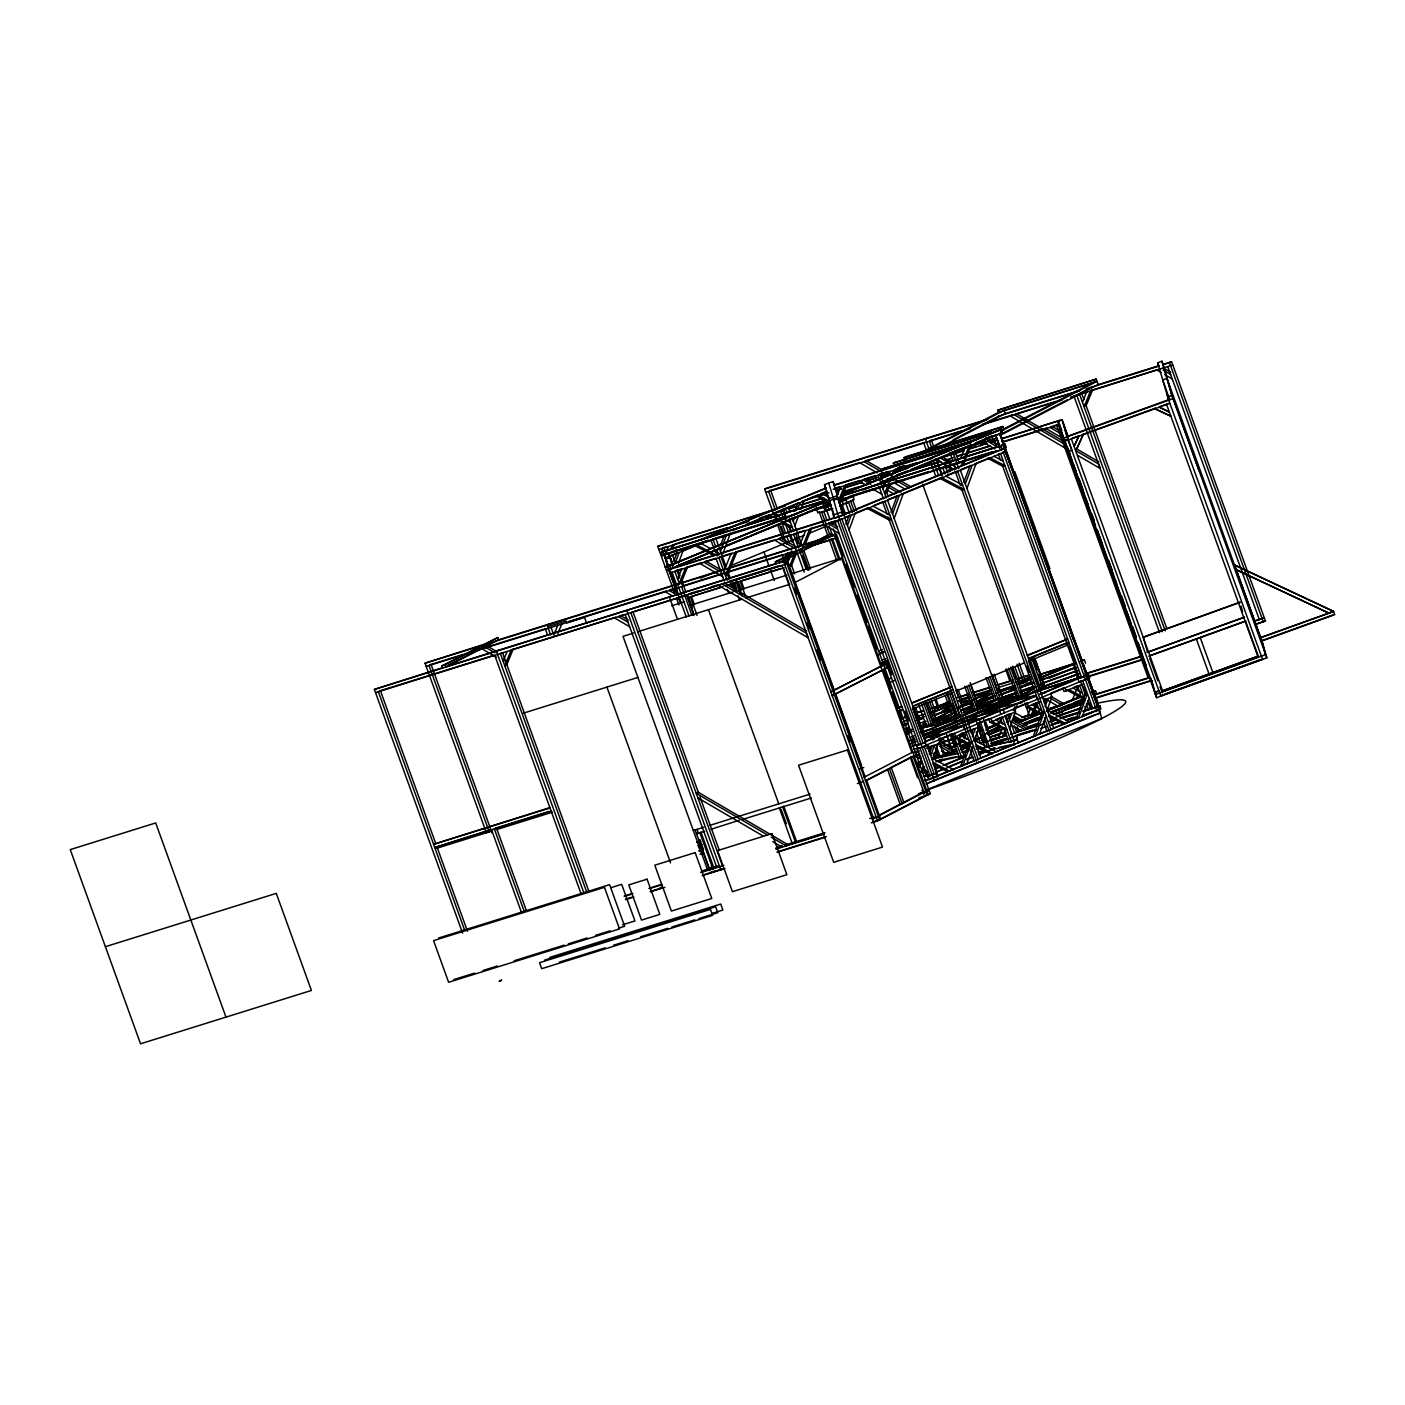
<?xml version="1.0" encoding="UTF-8"?>
<svg xmlns="http://www.w3.org/2000/svg" width="1405" height="1405" viewBox="0 0 1405 1405"><rect width="100%" height="100%" fill="white"/><g stroke="black" fill="none" stroke-linecap="round" stroke-linejoin="round"><path stroke-width="1.5" d="M673.856 561.262L676.841 553.096M675.331 562.825L679.072 552.604M678.475 563.265L682.953 551.006M720.502 545.562L724.26 535.287M720.466 551.252L726.49 534.796M722.855 553.711L730.372 533.198M794.773 511.455L797.777 503.236L800.007 502.744L797.759 508.909M793.245 521.237L794.738 517.128M794.879 525.769L798.637 515.512M800.885 509.348L803.888 501.146M845.951 523.924L848.936 515.758L851.149 515.284L847.426 525.488M849.059 530.019L855.03 513.668M891.086 512.333L897.093 495.895L899.323 495.421L892.561 513.914M894.195 518.445L903.204 493.822L900.974 494.297M963.848 482.337L969.872 465.898L972.102 465.424L965.323 483.917M966.956 488.431L975.983 463.808M929.249 753.993L932.253 745.827L934.466 745.352L930.725 755.556M932.376 760.087L938.347 743.754M971.558 733.094L973.05 729.002L975.281 728.528L972.295 736.694M973.928 741.225L979.162 726.929L978.003 723.716M966.605 764.408L973.384 745.915M1000.799 718.78L996.303 731.022L1000.764 730.056M998.534 730.547L1000.026 726.455M1006.454 722.17L1009.44 714.003L1011.67 713.529L1007.929 723.733M1009.563 728.264L1015.552 711.931L1014.392 708.717M1044.319 703.097L1045.829 699.005L1048.042 698.531L1045.057 706.697M1046.69 711.211L1051.924 696.915L1050.764 693.719M1039.384 734.411L1046.145 715.918M1082.307 716.708L1089.068 698.215M507.047 651.586L503.148 661.211L505.203 660.139M553.798 634.972L557.715 625.365M557.785 633.725L561.684 624.119M664.442 556.187L668.341 546.563M670.765 549.162L672.328 545.316L674.382 544.262L672.819 548.108M681.513 569.359L677.596 578.965L679.651 577.912M679.247 583.497L685.5 568.112L687.554 567.04L681.302 582.443L677.596 584.375L689.17 616.356M723.874 571.343L730.951 553.921M787.871 561.912L791.77 552.306M795.757 551.059L789.505 566.443L791.559 565.39L797.039 551.919M798.549 548.038L805.645 530.616M802.554 546.773L809.614 529.369L811.669 528.315L805.399 543.77M840.664 486.938L836.765 496.545L837.854 499.565M839.171 499.144L844.651 485.691L846.706 484.62L841.244 498.09M883.025 488.922L886.959 479.245M888.54 475.364L890.103 471.5M889.857 484.655L886.731 492.382L884.658 493.454L894.089 470.254L896.144 469.2L894.581 473.064M948.445 462.491L950.026 458.645M948.533 470.868L950.096 467.022M949.798 471.729L951.361 467.883M960.862 457.872L964.796 448.195M960.932 466.267L962.495 462.403M964.058 458.539L968.783 446.948L970.837 445.877L962.987 465.213M919.379 767.306L921.733 761.51M921.013 771.837L923.366 766.041M922.277 772.715L924.631 766.902M937.627 737.52L939.19 733.673M1082.605 401.9L1086.504 392.276M998.34 738.117L1002.257 728.51M1005.453 729.177L1002.327 736.87L1006.437 734.745M1013.321 710.544L1014.884 706.697M1004.382 735.816L1005.945 731.97M1014.603 711.404L1016.957 705.626M1030.55 708.296L1027.406 716.023L1029.461 714.952M1036.117 703.167L1031.393 714.776L1033.448 713.705L1037.382 704.028M1072.243 700.34L1077.74 686.817M1076.23 699.093L1077.811 695.229M1078.039 437.552L1074.105 446.456L1078.935 436.182M933.289 755.627L933.886 754.942M462.614 933.166L374.38 689.434L442.645 667.709M486.464 832.919L425.03 663.195L487.078 643.42M774.015 514.985L764.671 489.168L766.726 488.097L987.978 419.041M674.523 592.682L657.733 546.317L776.93 508.68M442.505 668.165L441.697 665.935L497.792 637.571L498.599 639.819L445.894 667.112L445.069 664.881L497.792 637.571M798.251 513.194L662.299 555.625L661.14 552.428L824.226 500.689L825.385 503.886M448.16 665.25L491.451 642.823M662.299 555.625L666.427 553.5M498.494 650.269L496.439 651.34L583.918 893.018M549.144 624.048L547.089 625.102L550.655 634.955M927.476 437.939L925.403 438.992L929.548 450.425M905.242 460.91L904.082 457.714L906.137 456.643L1002.836 426.453L1003.995 429.667L1001.941 430.72L1000.782 427.524L1002.836 426.453M702.149 562.492L700.094 563.563L722.697 576.752M1000.448 431.458L1097.006 381.335L998.463 412.473L997.655 410.242L1096.199 379.104L1098.166 384.549L999.675 435.655M824.226 500.689L661.14 552.428M998.463 412.473L1000.325 411.524M919.204 453.604L1000.325 411.507M921.03 453.429L1004.083 410.33L1005.242 413.527L939.576 447.615M829.811 502.498L825.648 504.641L830.144 503.675M842.069 495.947L1005.155 444.208L1006.314 447.422L1002.187 449.547L843.228 499.161L842.069 495.947L1005.155 444.208M827.492 505.22L830.267 503.78M893.317 470.833L901.044 466.811M953.205 439.765L999.552 415.704M895.143 470.657L904.802 465.652M838.785 500.549L842.947 498.389L838.451 499.372L838.908 500.654M629.001 609.542L626.946 610.613L720.8 869.871L722.855 868.817L704.221 874.63M843.228 499.161L845.301 498.09M838.557 501.445L851.834 495.473M838.75 502.814L854.17 495.789M1012.425 414.984L1010.371 416.038L1066.588 448.88M683.638 585.639L681.583 586.693L691.998 615.478M839.821 505.677L854.135 499.6L852.87 496.07M997.655 410.242L1096.199 379.104M1002.485 429.614L1093.266 382.511M980.462 444.841L984.325 442.838M1003.644 432.81L1067.379 399.74M1071.242 397.738L1092.493 386.709M980.356 445.684L986.152 442.663M990.016 440.661L993.879 438.659M844.686 517.936L925.79 741.998L923.05 743.14L841.946 519.077L839.716 519.551L837.661 520.623L918.765 744.685L915.955 745.563L834.851 521.501M946.109 468.269L948.164 467.198M776.104 564.055L775.297 561.807L831.391 533.461L832.199 535.709L779.494 563.001L778.686 560.753L831.391 533.461M738.363 581.775L726.227 585.78M781.76 561.139L794.931 554.308M804.345 549.425L826.93 537.729M800.2 552.569L802.255 551.498M374.38 689.434L785.799 560.613L879.653 819.87M821.855 539.362L836.449 534.374L930.303 793.649L877.598 820.942L871.328 822.891M1163.27 364.756L1171.594 361.735L1265.448 621.01L1255.034 624.681M1001.906 438.887L1060.441 420.2L1001.87 438.483M786.958 563.809L375.539 692.63M837.608 537.571L806.294 547.774M1172.736 364.949L1070.54 397.264M885.554 663.933L830.864 691.84L885.554 663.933L886.941 667.761L832.252 695.686L886.941 667.761M915.129 713.055L917.202 712.001L915.709 707.892M935.502 708.243L934.43 708.805L948.094 704.537M938.171 706.856L947.567 701.991M937.802 707.751L949.077 701.903M956.612 698.004L966.816 694.439M697.582 833.253L696.494 833.815L704.748 831.233M916.271 720.185L923.788 716.304M931.304 712.405L935.063 710.456M924.262 716.726L918.677 719.623L923.05 718.131M931.708 712.879L937.293 709.982M933.605 712.669L941.051 708.805M942.175 711.246L949.622 707.4M924.876 721.239L922.822 722.31L923.981 725.507M934.764 715.865L949.64 708.155M908.438 731.32L910.493 730.249L906.348 731.548M926.457 723.276L920.732 726.227L924.49 725.068M934.097 719.325L951.273 710.421M960.809 705.486L970.346 700.533M981.796 694.614L991.333 689.679M906.682 734.288L912.407 731.32M935.941 719.132L951.203 711.229M956.928 708.26L979.829 696.406M985.555 693.438L991.28 690.47M926.756 725.173L922.646 727.298L933.025 724.067M997.445 689.398L999.306 688.45L994.108 674.101M936.749 721.345L955.119 712.528L955.927 714.759L946.549 719.606M698.267 845.424L699.813 844.633M938.241 721.257L955.558 712.001M979.144 699.795L988.681 694.843M976.616 701.868L992.439 693.684M939.436 722.609L935.677 724.559L948.252 720.625M942.562 722.012L955.646 715.233M1004.522 690.522L1013.83 685.71M1017.554 683.778L1030.585 677.034L1023.946 679.107M780.442 807.401L779.354 807.945L792.034 842.947L793.105 842.385M908.894 740.821L914.479 737.941M976.37 705.89L978.214 704.924L970.17 682.69M1008.281 689.346L1013.866 686.465M1019.45 683.568L1030.62 677.79M702.553 849.077L698.794 851.009L702.553 849.832L709.507 869.045L705.749 870.222L711.369 867.307M1038.769 674.857L1073.596 663.617M982.639 707.4L999.517 698.671L1000.325 700.902L987.206 707.698M915.955 745.563L918.009 744.492M918.765 744.685L923.05 743.14M1021.33 694.931L1034.449 688.151M919.924 747.881L926.949 745.194L936.995 772.943L934.255 774.067L927.159 776.508L917.114 748.76L919.924 747.881L929.97 775.63M1037.733 686.729L1039.595 685.781M1034.08 689.03L1019.134 696.775L966.201 713.283M864.216 777.193L912.811 752.026M1020.276 698.144L1025.896 695.229M976.493 712.581L1019.96 699.005L1044.231 686.448L1033.781 657.61M923.875 738.644L1023.964 697.372L1044.547 686.729L1041.79 677.157M865.568 780.653L886.959 769.571M890.84 767.552L912.231 756.487M865.603 781.04L914.198 755.872M659.964 888.065L662.018 887.012M709.507 869.045L713.248 867.113M713.635 867.201L712.546 867.763L717.797 865.902M1079.391 681.952L1089.736 677.877L1088.576 674.681L1024.298 695.58M933.833 756.189L937.697 754.204M949.236 748.215L960.792 742.226M987.75 728.264L1001.221 721.292M987.557 728.457L989.612 727.386M710.561 872.646L711.633 872.084M917.851 765.233L921.715 763.249M952.994 747.039L964.55 741.067M985.73 730.091L1001.133 722.117M713.933 871.592L715.022 871.03M937.96 756.118L933.851 758.243L956.665 751.131M942.527 755.117L944.582 754.046L943.177 750.182M986.977 732.479L996.602 727.491M981.111 736.29L998.446 727.316M924.086 767.938L927.037 776.122L929.091 775.051M927.159 776.508L929.214 775.437M879.302 815.093L923.946 791.77M879.354 815.48L925.79 791.419L923.805 792.034M878.494 816.674L872.259 819.045M927.089 791.507L929.144 790.435M1264.289 617.814L1253.875 621.484M876.281 820.924L877.352 820.38M878.775 819.923L925.21 795.88M1082.307 715.479L1100.94 708.823L1099.781 705.609L1083.22 711.633M1236.242 569.868L1328.919 613.142L1333.363 611.157L1334.75 614.652L1261.971 640.961L1166.94 378.419L1162.655 379.965L1169.821 399.81M668.394 552.885L664.372 554.553L667.638 565.969M698.689 540.398L825.912 487.957M670.712 552.376L676.771 549.882M700.972 539.906L826.017 488.343M677.631 552.762L665.513 557.75L669.886 572.977L839.839 519.938L1005.4 451.672L1004.312 447.879L1010.739 465.477M681.671 551.094L695.809 545.263M701.868 542.769L707.927 540.275M746.283 524.451L768.5 515.301M772.539 513.633L798.795 502.814M804.854 500.321L816.972 495.315M821.012 493.647L827.053 491.153M708.173 540.609L669.851 556.398L672.521 565.671M732.391 530.633L827.176 491.539M842.789 497.581L841.63 494.384L1000.957 429.561L1002.116 432.775L863.32 489.994M843.843 493.91L998.727 430.053M824.665 502.252L665.338 567.058L824.665 502.252L825.824 505.449L666.497 570.272M1000.957 429.561L841.63 494.384M678.58 565.284L722.82 547.054M726.842 545.386L746.951 537.096M750.99 535.446L817.359 508.066M887.029 479.351L907.156 471.044M911.178 469.393L971.505 444.507M975.544 442.856L991.631 436.217M676.771 566.461L819.589 507.591M881.216 482.178L1002.116 432.775M832.691 508.628L829.073 509.945L827.808 506.397L824.155 507.908L825.315 511.104L832.585 508.294M826.526 510.314L823.787 511.438L826.772 519.692M842.526 514.722L995.917 451.479M845.775 517.058L849.797 515.407M855.856 512.913L867.956 507.908M873.998 505.414L882.077 502.094M888.118 499.6L898.216 495.438M902.238 493.787L940.56 477.981M946.619 475.487L956.7 471.325M960.739 469.656L970.82 465.512M974.859 463.843L988.98 458.03M700.498 578.105L714.372 572.379M732.198 565.038L803.976 535.446M807.98 533.795L826 526.366M832.006 523.889L836.01 522.239M878.336 651.2L882.375 649.549M879.653 653.185L883.499 651.604M878.072 654.783L883.815 652.412M881.883 660.227L885.923 658.559M881.286 663.002L885.132 661.421M881.62 663.792L887.363 661.421M883.341 663.915L887.38 662.247M887.521 679.669L891.543 678.018M888.68 682.883L894.704 680.389M911.564 702.939L951.958 686.729L911.775 703.29M1027.248 655.257L1067.642 639.029L1027.476 655.591M914.743 705.31L953.117 689.925L912.934 706.487M1028.407 658.453L1068.801 642.226L1028.636 658.787M912.811 708.91L952.467 692.56M956.419 690.926L1024.14 663.002M1028.144 661.351L1068.204 644.842M902.063 718.166L906.313 716.41M902.186 718.552L906.207 716.901M903.345 721.749L907.525 720.027M904.047 725.208L908.087 723.54M904.17 725.595L908.21 723.926M905.329 728.791L909.369 727.14M1014.586 685.412L996.321 692.928L998.34 692.489L991.754 674.33M1018.607 683.743L1030.708 678.756M1014.673 685.763L996.408 693.28L998.446 692.841L991.93 674.628M1018.59 684.147L1030.813 679.107M996.514 693.631L1014.656 686.149M1018.695 684.498L1030.796 679.511M1038.962 676.139L1040.877 675.348M908.21 730.951L911.863 729.441L907.63 730.354M923.436 729.195L922.277 725.999L926.317 724.33M934.395 720.993L952.59 713.494M962.688 709.332L972.804 705.169M976.844 703.501L995.039 696.002M1011.354 689.311L1015.394 687.642M1075.879 662.668L1039.507 677.667L1041.579 677.245L1034.853 658.646M934.606 721.345L952.801 713.845M972.998 705.521L960.88 710.509L972.436 706.733M977.055 703.852L993.212 697.179M1011.337 689.715L1015.516 687.993M1076.09 663.019L1039.7 678.018L1041.685 677.579L1034.958 658.98M906.84 733.234L910.879 731.566L906.436 732.532M934.799 721.696L950.974 715.022M963.11 710.034L973.208 705.854M977.248 704.204L993.423 697.53M999.341 695.036L1015.657 688.362M1019.503 686.729L1031.832 681.688M1039.911 678.369L1076.283 663.371M1080.34 661.702L1084.379 660.034L1085.538 663.23M933.025 729.019L922.435 731.32L921.276 728.124L956.717 719.711M1049.149 678.229L1075.422 667.393M959.633 716.743L921.785 732.743L977.511 709.753L978.319 712.001M963.619 715.092L973.612 710.983L964.673 686.29M910.229 737.502L914.181 735.869M933.008 730.301L937.03 728.633M922.611 734.973L962.407 718.57M965.095 717.498L985.309 709.156M960.95 720.168L922.857 736.466L912.495 707.839M964.972 718.517L1013.286 698.601M911.371 740.997L915.199 739.434M922.804 736.29L1017.185 697.372M984.185 712.879L994.266 708.717M911.863 742.982L915.919 741.313L911.88 742.736M923.524 738.187L939.629 731.548M943.651 729.88L963.777 721.59M967.799 719.922L977.862 715.777M981.884 714.109L1014.094 700.832M910.264 744.035L916.025 741.664M923.629 738.538L1017.993 699.62L1006.876 668.956M924.947 741.489L964.936 724.927M966.658 724.295L997.445 711.597M1001.115 710.087L1033.834 696.581M1039.507 694.246L1073.613 680.196M964.445 729.318L963.286 726.104L925.052 741.875L926.387 745.651L917.816 748.76L916.376 744.58L912.267 745.862M966.956 724.594L1036.065 696.107L1037.224 699.304M1039.718 694.597L1077.951 678.826L1079.11 682.04M1002.046 464.44L1079.444 678.229L1084.397 676.613M940.156 738.89L952.186 733.937M977.441 723.522L988.98 718.763M1013.813 708.524L1027.301 702.974M1050.694 693.315L1064.744 687.519M925.649 745.3L1081.516 681.056M1085.608 695.299L1080.603 681.425L1085.556 679.809M914.602 752.237L918.624 750.569M927.072 747.969L933.148 745.458M959.352 734.657L963.25 733.041M995.741 719.659L1001.589 717.235M1005.506 715.619L1009.405 714.021M1032.113 704.66L1036.029 703.044M1074.087 687.344L1078.144 685.675M926.808 748.514L941.438 742.472L940.279 739.276M979.162 726.929L955.716 736.589L953.486 737.081L952.327 733.867L954.557 733.392L955.716 736.589L970.433 744.387L968.203 744.878L953.486 737.081M1015.552 711.931L992.106 721.59L989.875 722.065L988.716 718.868M1040.209 701.762L1026.265 707.066L1040.982 714.882M1044.108 700.147L1051.924 696.915M1066.202 691.032L1065.043 687.835L1062.812 688.327L1063.971 691.523L1082.675 684.253M915.761 755.433L919.783 753.783M937.521 755.275L933.464 756.944L937.925 755.978M959.756 746.108L967.834 742.771M973.893 740.277L984.009 736.097M988.049 734.429L998.147 730.266M1018.362 721.942L1038.576 713.6M1046.655 710.263L1079.005 696.933M959.949 746.459L968.045 743.122M974.104 740.628L984.202 736.448M988.242 734.78L1000.378 729.792M1018.572 722.293L1038.787 713.951M1046.866 710.614L1079.198 697.284M960.159 746.81L968.238 743.473M980.374 738.468L984.413 736.8M988.453 735.131L1002.608 729.3M1018.766 722.644L1041 713.477M1047.059 710.965L1081.428 696.81M1091.527 692.63L1095.584 690.979L1096.743 694.175L1094.513 694.65L1100.027 713.09L926.158 783.937M932.428 759.49L936.116 757.558M1023.56 723.47L1037.715 717.639M1053.891 710.965L1070.048 704.309M1074.105 702.64L1082.184 699.304M1023.771 723.821L1039.946 717.147M1052.064 712.159L1084.414 698.829M993.651 736.677L1001.73 733.34M1023.964 724.172L1042.159 716.673M1050.255 713.336L1084.607 699.181M938.575 760.649L942.263 759.139M939.032 761.932L944.564 759.648M935.098 768.676L939.12 767.007M943.159 765.356L961.301 757.875M991.544 745.405L1007.684 738.749L991.017 743.965M935.221 769.062L941.28 766.568M945.319 764.9L965.534 756.557M936.257 771.872L942.298 769.378M948.34 766.884L962.46 761.071M966.5 759.403L972.541 756.909M978.6 754.415L986.661 751.095M990.683 749.427L994.722 747.776M936.362 772.258L962.636 761.422M966.693 759.754L972.752 757.26M978.811 754.766L994.986 748.092L990.683 749.164M1013.163 740.593L1017.202 738.925L1016.096 735.026M1003.925 728.036L1009.106 742.349L1014.076 740.734L1005.19 716.199M1084.818 706.434L1086.293 710.526L1091.264 708.91L1089.051 702.763M977.318 749.322L1017.29 739.943L1018.449 743.14M1087.769 701.236L1090.631 709.174L1095.601 707.558M937.223 776.087L975.544 760.298M979.584 758.63L991.684 753.642M995.706 751.974L1013.866 744.492M1017.905 742.841L1034.027 736.185M1038.067 734.516L1078.408 717.885M1082.43 716.216L1092.528 712.072M1098.868 709.876L924.999 780.741M928.143 782.901L1095.707 714.443M1168.679 400.126L1157.72 362.753L1162.005 361.208L1172.964 398.581L1062.724 438.43L1063.884 441.627L1169.838 403.323M833.06 481.546L842.947 515.196L834.394 518.287L824.507 484.637L833.06 481.546L834.219 484.743M665.917 559.155L670.203 557.609L672.942 565.021M824.226 503.71L830.039 501.603M835.852 499.495L843.615 496.685M1062.724 438.43L1057.86 421.482L1062.145 419.937L1067.835 435.708M814.9 508.54L830.794 504.237M815.357 509.822L831.532 505.431M839.909 506.011L843.439 504.377M1002.503 452.515L1005.348 451.479L1002.52 452.586M1162.005 361.208L1171.805 395.367L1167.52 396.913L1262.533 659.384L1160.758 695.809M1066.904 436.551L1168.574 399.775M1065.025 440.151L1067.888 439.115L1071.98 450.232L1067.695 451.778L1063.497 440.309M1072.138 438.272L1078.232 436.059M1082.307 434.602L1155.507 408.135M1159.564 406.66L1167.713 403.727M1143.038 637.238L1240.035 602.165M1143.09 637.413L1240.088 602.341M1015.833 689.012L1001.572 694.175L1002.52 697.512L1016.781 692.366M1019.907 687.537L1034.185 682.373M1040.297 680.16L1074.966 667.638L1073.806 664.389L1074.772 667.709M1015.938 689.346L1001.66 694.509L1002.819 697.705M1020.012 687.87L1034.291 682.707M1040.402 680.494L1077.108 667.235M937.258 721.116L945.407 718.166M978.038 706.364L994.354 700.463M1020.873 690.891L1033.097 686.465M1041.263 683.515L1075.931 670.975M965.902 711.123L972.014 708.91M1002.608 697.864L1017.097 692.542M1020.961 691.225L1033.413 686.659M1041.351 683.849L1078.057 670.571M1017.747 695.703L1003.574 701.2L1017.852 696.037M1042.229 686.852L1078.917 673.592M1001.73 701.798L1013.971 697.372M1044.547 686.307L1077.178 674.523M1021.927 694.562L1028.039 692.349M1079.022 673.926L1038.242 688.661L1044.547 686.729M920.047 732.602L925.877 730.495M1147.323 652.219L1244.338 617.129M1147.376 652.394L1244.391 617.322M1053.68 686.711L1078.144 677.86M1083.606 676.578L1086.381 675.296M1150.783 655.31L1243.653 621.73M1148.763 656.223L1245.778 621.151M1084.765 679.774L1087.54 678.492M916.657 745.546L925.228 742.455M1333.363 611.157L1234.503 565.003L1333.468 611.509L1260.724 637.431L1265.659 654.642L1155.419 694.492L1156.578 697.688L1266.818 657.839L1261.883 640.627L1332.625 615.056M1260.812 637.765L1333.591 611.456M944.353 753.537L948.48 752.044M960.809 747.583L966.974 745.352M981.375 740.154L985.485 738.661M989.594 737.186L1001.941 732.725M1024.561 724.541L1041 718.605M1053.346 714.144L1082.131 703.729M944.459 753.87L948.568 752.395M956.787 749.409L952.45 750.99L946.707 735.131M960.915 747.934L967.079 745.704M981.463 740.488L985.59 739.012M989.7 737.52L1002.028 733.059M1022.594 725.63L1041.105 718.939M1053.434 714.478L1082.219 704.063M1027.775 727L1038.049 723.276M1058.615 715.848L1081.235 707.681M992.914 739.978L999.078 737.748M1017.589 731.057L1021.698 729.564M1027.863 727.333L1038.155 723.628M1050.483 719.167L1081.323 708.015M1094.811 707.523L1097.586 706.241M1154.787 692.331L1159.072 690.786L1154.875 692.577L1063.251 439.466M1258.265 656.223L1161.619 691.155L1258.213 656.047L1245.585 621.221M1161.636 691.875L1257.212 657.329M927.862 776.491L936.415 773.4L937.574 776.596L929.021 779.687L926.071 770.274M1165.008 694.07L1259.6 659.876M1004.434 410.242L1094.952 381.984M1004.663 413.843L1077.688 391.047M1098.552 384.531L1159.072 365.651M1163.235 364.352L1171.594 361.735M764.671 489.168L985.924 420.113M998.446 416.214L1079.813 390.801M1086.065 388.851L1159.09 366.073M769.975 490.644L859.737 462.631M866.007 460.682L924.455 442.435M930.707 440.485L962.004 430.72M982.868 424.205L1012.092 415.09M1016.254 413.79L1055.91 401.409M1080.937 393.593L1087.207 391.644M1091.369 390.344L1156.052 370.147M765.83 492.365L970.381 428.525M982.903 424.609L1062.198 399.863M904.082 457.714L1000.782 427.524M980.813 437.816L882.059 469.077L976.703 439.537M834.078 485.006L970.873 442.312M834.201 485.392L970.82 442.751M985.309 438.22L995.653 434.988L999.868 446.667L997.058 439.045M897.619 467.777L903.784 465.845M835.237 488.202L839.382 486.903M845.599 484.971L860.123 480.44M864.268 479.14L874.63 475.909M878.775 474.609L889.137 471.377M895.354 469.446L916.078 462.965M955.453 450.689L963.742 448.09M969.959 446.158L984.466 441.627M988.611 440.327L992.755 439.045M833.288 489.239L932.639 458.223M951.273 452.41L996.812 438.202L999.482 447.475M779.037 508.03L785.272 506.081M810.264 498.283L816.516 496.334M820.678 495.034L826.93 493.085M837.345 489.836L841.507 488.536M845.669 487.236L862.319 482.038M866.499 480.738L876.896 477.489M881.076 476.19L889.4 473.59M893.562 472.291L908.139 467.742M945.389 456.116L964.216 450.232M970.486 448.283L976.774 446.316M980.953 445.016L985.133 443.699M991.421 441.75L995.601 440.432M657.733 546.317L774.875 509.752M801.956 501.304L829.038 492.856M837.362 490.257L841.525 488.94M845.687 487.64L862.354 482.442M866.516 481.142L876.931 477.893M881.093 476.594L889.418 473.994M893.58 472.695L908.174 468.146M941.245 457.837L964.251 450.654M968.431 449.337L987.258 443.471M991.456 442.154L995.636 440.854M663.037 547.792L667.217 546.492M675.594 543.875L727.895 527.56M788.521 508.628L794.756 506.678M801.008 504.729L821.837 498.231M842.666 491.732L857.243 487.184M896.812 474.837L938.452 461.841M957.016 456.045L961.196 454.746M967.465 452.779L988.382 446.246M1003.03 441.679L1046.971 427.963M1053.241 426.014L1057.421 424.714M658.892 549.513L748.847 521.431M759.297 518.182L769.764 514.915M773.944 513.598L784.376 510.349M788.539 509.049L796.881 506.45M801.043 505.15L823.945 498.002M842.684 492.154L865.585 485.006M896.829 475.259L940.56 461.595M944.494 460.383L953.995 457.415M957.051 456.467L990.507 446.017M1003.065 442.101L1059.546 424.468M663.213 551.357L822.171 501.743M844.142 494.894L1003.1 445.28L1100.027 713.09L1097.147 713.986M674.786 550.883L708.243 540.433M716.62 537.834L785.641 516.285M851.535 495.719L928.916 471.571M937.293 468.954L991.667 451.989M785.676 516.689L664.372 554.553L667.884 564.951M851.571 496.123L995.882 451.093M677.087 566.742L834.412 517.655M668.727 569.78L838.68 516.741L1004.259 448.476L999.886 433.249L1082.201 660.701M676.174 570.588L682.391 568.656M686.536 567.374L701.025 562.843M705.169 561.543L715.514 558.329M719.659 557.03L732.075 553.149M736.22 551.866L773.47 540.24M779.687 538.291L792.104 534.409M798.321 532.477L804.521 530.546M810.738 528.596L823.154 524.732M829.372 522.783L835.571 520.851M497.423 640.188L819.73 539.59M830.179 536.324L836.449 534.374M425.03 663.195L817.675 540.662M547.669 626.7L565.987 620.992L566.707 623.03L584.55 617.462L586.728 623.451M430.316 664.688L463.422 654.361M475.838 650.48L482.038 648.548M488.238 646.616L546.176 628.527M568.955 621.432L666.321 591.031M670.466 589.749L676.666 587.799M682.9 585.867L783.252 554.536M787.432 553.236L791.612 551.937M808.349 546.703L833.428 538.888M426.189 666.409L802.115 549.074M441.697 665.935L445.069 664.881M775.297 561.807L778.686 560.753M446.772 666.409L775.349 563.862M781.619 561.912L785.799 560.613M688.45 593.999L698.619 590.82M710.825 587.009L716.936 585.112M729.142 581.301L735.236 579.404L740.576 594.157M778.897 565.776L736.185 579.106L742.262 595.913M379.666 690.926L493.454 655.415M512.087 649.602L615.671 617.269M619.798 615.97L623.943 614.688M632.25 612.088L717.973 585.341M724.242 583.391L780.688 565.758M692.683 596.036L723.189 586.517M727.263 585.235L733.357 583.338M740.4 581.143L781.092 568.445M687.572 597.827L722.152 587.044M737.344 582.302L784.131 567.708M671.66 605.818L683.972 601.972M690.277 605.309L733.006 591.979M740.049 589.766L786.835 575.172M791.314 573.82L842.508 557.838M633.497 633.075L623.03 636.342L707.453 869.555M637.624 631.793L741.822 599.268M745.985 597.968L789.751 584.322M523.556 713.108L637.905 677.421M549.987 807.576L433.583 844.335L550.005 807.998M105.393 946.707L276.276 893.369L311.418 990.455L140.535 1043.792L70.25 849.604L155.692 822.944L225.977 1017.132M490.854 829.6L434.742 847.531L551.164 811.194M495.017 828.3L549.074 811.423M436.639 848.304L492.488 830.864M496.632 829.582L552.481 812.143M897.813 707.716L901.94 706.434M897.813 708.138L901.94 706.856M898.972 710.912L903.099 709.63M898.972 711.334L903.099 710.052M973.068 692.489L989.752 687.273M996.022 685.324L1012.706 680.125M1016.869 678.808L1029.391 674.909M958.702 697.354L969.134 694.088M973.314 692.788L989.998 687.589M996.25 685.64L1012.935 680.424M1017.115 679.124L1029.619 675.225M916.657 712.581L922.857 710.649M931.111 708.067L945.583 703.554M922.945 711.053L916.763 712.967L917.922 716.181M931.181 708.471L945.6 703.975M959.51 699.585L969.942 696.336M973.402 695.299L991.192 689.75M998.902 687.344L1012.724 683.023M1015.833 682.022L1030.427 677.456M1038.471 674.997L1069.363 665.355M939.646 706.785L949.956 703.571M958.21 701.007L970.574 697.143M974.701 695.844L991.192 690.698M997.322 689.065L999.306 688.45M958.368 701.323L970.715 697.477M974.842 696.195L991.298 691.049M941.332 708.506L949.71 705.89M960.177 702.623L966.447 700.673M979.004 696.74L989.471 693.473M997.849 690.874L1014.586 685.64M1020.873 683.691L1027.143 681.724M917.746 716.234L924.104 714.249M942.527 708.383L950.764 705.819M960.739 702.816L968.906 700.27M977.564 697.442L989.928 693.596M1000.061 690.54L1013.883 686.22M1039.595 678.211L1043.739 676.911M950.957 706.135L935.238 711.035L931.445 700.568M961.248 702.922L969.468 700.357M973.595 699.075L992.106 693.297M933.201 715.092L950.026 709.718M961.845 706.153L972.225 702.904M976.37 701.604L995.039 695.791M922.857 718.517L918.782 720.01L919.941 723.206M933.201 715.303L951.888 709.683M957.718 707.857L972.471 703.044M976.334 702.043L993.142 696.581M1016.517 692.595L994.178 700.322L985.994 677.684M1020.645 691.313L1035.134 686.782M1041.439 684.815L1043.406 684.2L1020.855 691.998M919.221 723.435L926.158 721.274M934.43 718.693L944.775 715.461M976.247 705.538L993.388 700.199M996.04 699.374L1016.728 692.911M1020.61 691.699L1039.489 685.798M962.214 710.298L972.682 707.031M976.879 705.731L1016.676 693.315M1000.764 700.006L1013.181 696.125M1084.836 673.82L1141.176 656.223M1253.857 621.063L1260.109 619.113M965.621 711.352L973.928 708.752M978.091 707.453L982.253 706.171M998.393 701.13L1013.409 696.441M1086.961 673.575L1141.211 656.644M963.022 712.546L973.489 709.279M977.687 707.962L990.244 704.046M998.621 701.429L1017.483 695.545M1021.663 694.246L1030.041 691.629M936.959 721.661L955.822 715.777M964.199 713.16L1018.66 696.16M930.549 723.997L960.247 714.776M964.445 713.459L1018.924 696.459M1032.57 692.156L1080.269 677.263M1084.432 675.963L1088.576 674.681M924.701 726.245L933.008 723.645M949.604 718.464L955.822 716.532M1032.587 692.577L1080.287 677.684M945.46 720.185L951.694 718.236M968.291 713.055L974.508 711.123M991.105 705.942L1005.629 701.411M1009.774 700.111L1016.008 698.162M1088.085 676.367L1142.335 659.437M1254.999 624.259L1265.448 621.01M1019.468 698.408L1023.648 697.091L1012.478 666.216M1088.12 676.771L1142.37 659.841M959.597 717.463L933.833 725.507L925.702 703.044M982.007 710.473L986.626 709.033M1019.819 698.671L1023.964 697.372M1029.602 697.495L1035.836 695.545M1042.053 693.596L1046.198 692.314M911.511 742.911L915.691 741.594M912.354 746.266L916.499 744.966M913.513 749.462L917.816 748.127M944.617 741.348L952.941 738.749M961.266 736.15L965.428 734.85M977.933 730.951L982.095 729.652M988.347 727.702L994.582 725.753M1021.663 717.305L1029.988 714.706M1046.672 709.49L1057.122 706.241M1094.688 694.509L1148.974 677.579M945.302 741.225L953.591 738.644M959.808 736.694L963.953 735.412M988.821 727.649L995.039 725.7M1021.979 717.288L1028.197 715.356M1032.341 714.056L1038.558 712.124M1046.848 709.525L1057.21 706.294M941.245 742.911L953.661 739.03M959.878 737.098L965.463 735.272M977.95 731.373L982.639 729.985M986.784 728.703L995.056 726.122M1021.979 717.709L1038.541 712.546M1046.707 709.911L1061.302 705.451M1094.723 694.931L1148.991 677.983M859.579 768.869L863.759 767.552M914.725 752.219L918.888 750.92M914.796 752.623L918.975 751.324M989.506 730.899L997.831 728.299M1052.011 711.387L1083.325 701.622M1095.847 697.705L1150.133 680.775M958.28 741.067L962.46 739.768M987.434 731.97L997.849 728.721M1052.046 711.808L1083.36 702.026M1095.882 698.127L1152.241 680.529M944.476 745.475L954.82 742.244M987.943 731.9L998.288 728.668M1052.117 711.878L1083.167 702.184M910.212 757.33L913.11 756.434L927.177 795.265M949.517 747.987L955.734 746.055M933.008 753.572L937.153 752.272M1058.018 715.567L1081.042 708.383M889.347 768.342L891.314 767.727L903.977 802.712M693.332 830.531L703.747 827.282M709.63 825.438L810.035 794.106M917.553 762.494L921.698 761.194M944.178 754.169L948.34 752.887M960.774 748.988L967.009 747.056M981.533 742.525L985.678 741.225M989.823 739.926L1000.202 736.694M1027.16 728.282L1039.612 724.383M1049.992 721.151L1056.209 719.22M1060.353 717.92L1079.022 712.089M1083.185 710.79L1087.33 709.507M1095.619 706.908L1099.781 705.609M942.123 755.24L948.357 753.291M952.502 752.009L956.647 750.709M960.792 749.409L967.026 747.478M989.84 740.347L1000.22 737.116M1016.816 731.935L1020.961 730.635M1039.63 724.804L1027.178 728.686L1012.285 719.904L1014.34 718.851L1029.338 727.597L1025.228 729.722L1010.23 720.976M1050.009 721.573L1056.226 719.623M1060.371 718.341L1079.04 712.511M1083.202 711.211L1087.347 709.911M960.809 749.831L967.044 747.881M983.641 742.701L1006.454 735.588M1010.599 734.288L1043.792 723.926M1050.027 721.994L1056.244 720.045M1060.389 718.745L1079.058 712.932M711.018 829.284L739.276 820.239M742.367 819.501L811.37 797.97M857.349 783.604L862.617 781.742M990.982 743.14L1005.506 738.591M1017.958 734.71L1032.482 730.178M1053.223 723.716L1059.44 721.766M1067.747 719.167L1073.964 717.235M976.475 748.075L980.637 746.793M990.999 743.544L1007.596 738.363M1017.975 735.131L1034.572 729.95M1051.168 724.769L1061.53 721.538M1067.765 719.588L1076.054 717.007M964.058 752.378L968.203 751.095M976.493 748.496L980.655 747.197M1011.758 737.485L1036.662 729.722M1040.806 728.422L1047.024 726.49M1051.186 725.191L1061.548 721.959M1065.71 720.66L1078.144 716.778M700.673 841.226L696.599 842.491L698.654 841.437L701.991 850.64M922.786 772.926L926.914 771.626M922.874 773.312L927.019 772.012M697.758 845.687L701.833 844.423M923.946 776.122L928.073 774.822M924.033 776.508L928.178 775.226M927.037 776.122L929.864 775.226M924.912 780.337L929.039 779.055M699.953 854.205L703.712 853.046M438.711 937.996L609.594 884.658L624.645 926.264L618.393 928.213M611.263 887.591L621.677 884.342L634.937 920.942L622.433 924.841M927.511 789.47L1101.66 718.57L1097.797 703.167A205.903 15.789 -19.9 0 1 1099.676 719.588A205.903 15.789 -19.9 0 1 927.827 789.751M918.694 793.632L922.874 792.332M926.123 794.949L930.303 793.649M918.923 797.847L928.248 794.703L883.183 670.22M701.692 871.065L707.804 869.151M710.245 868.255L712.212 867.64M776.069 847.707L782.304 845.757M785.395 845.02L824.946 832.673M869.73 818.483L874.894 817.095M624.329 896.004L632.619 893.404M649.198 888.241L661.632 884.36M700.99 872.084L717.551 866.903M776.052 848.655L780.232 847.338M786.519 845.389L824.138 833.639M624.347 896.425L632.636 893.826M649.215 888.663L661.632 884.781M701.007 872.487L723.821 865.375M776.087 849.059L824.173 834.061M625.488 899.2L631.706 897.268M650.357 891.437L662.791 887.556M777.211 851.852L826.333 836.519M872.487 821.89L880.742 819.308L866.674 780.477M625.506 899.622L633.796 897.04M650.375 891.859L664.864 887.328M702.166 875.701L724.98 868.571M777.246 852.255L825.332 837.257M453.762 979.601L474.609 973.103M482.934 970.504L497.528 965.938M514.195 960.739L564.213 945.126M568.375 943.826L587.132 937.978M595.474 935.379L610.069 930.83M549.847 957.367L720.73 904.047L722.89 910.036L712.476 913.285M544.701 960.037L715.584 906.699L717.762 912.706L699.005 918.554M559.383 962.126L605.221 947.831M613.564 945.214L628.14 940.665M640.645 936.766L667.744 928.319M671.906 927.001L694.825 919.854M825.824 505.449L823.611 505.923L822.452 502.727L667.568 566.584L677.491 593.367M825.209 510.419L829.073 509.945M825.315 511.104L817.798 512.737L816.551 509.207M960.353 485.533L962.583 485.041L945.916 476.207M715.496 552.85L717.727 552.376L714.021 550.409M1082.149 660.508L1084.379 660.034M903.749 724.102L907.999 723.171M1018.537 699.198L1035.485 695.51M1008.509 702.078L1036.065 696.107M1004.856 705.609L1009.106 704.695M1022.383 702.518L996.97 708.032L998.13 711.246L1000.342 710.754L999.183 707.558M922.277 725.999L926.72 725.033M1025.106 703.87L1027.318 703.396L1028.478 706.592L1043.195 714.39M965.2 717.867L975.79 715.567M982.148 714.197L1003.328 709.595L1004.487 712.809M1038.839 702.324L1036.609 702.799L1039.595 711.053M921.276 728.124L948.814 722.135M974.245 716.62L999.675 711.106L1000.834 714.302M1093.353 691.453L1095.584 690.979M966.359 721.081L976.949 718.78M966.939 721.661L983.886 717.99M926.703 733.34L937.293 731.039M943.651 729.652L964.831 725.068M923.032 734.85L963.286 726.104M1039.349 710.35L1041.562 709.859L1032.359 704.994M929.97 736.08L938.452 734.235M926.317 737.59L945.389 733.445M1024.719 719.746L1026.95 719.272L1015.903 713.406M939.225 742.964L941.438 742.472M1067.22 722.504L1069.451 722.012L1047.252 710.263M1048.868 730.056L1051.098 729.581L957.63 471.377L955.4 471.852L959.861 484.163M942.404 756.189L957.472 752.922M961.74 751.991L968.15 750.604M976.703 748.742L980.971 747.829M991.227 745.598L1008.755 741.787M1011.846 741.208L1017.29 739.943M932.446 759.069L958.087 753.502M962.355 752.571L966.64 751.64M917.623 763.477L919.854 762.985M939.401 760.298L956.489 756.575M977.862 751.956L982.13 751.025M999.218 747.32L1014.182 744.07M935.748 761.809L965.657 755.31M978.477 752.536L984.887 751.148M991.298 749.743L1014.796 744.65L1013.637 741.454M976.106 760.07L978.337 759.578L884.869 501.374L882.639 501.866L887.082 514.16M977.792 762.616L980.005 762.125M931.919 774.173L934.132 773.681M951.536 770.203L953.749 769.712L931.568 757.945M1160.67 407.678L1169.346 412.034L1159.055 407.222M1236.137 569.534L1328.919 613.142M994.09 456.344L1003.275 461.226M873.137 506.204L889.804 515.038M821.995 493.682L829.354 497.581M829.161 501.128L818.114 495.28L815.901 495.754L828.774 502.586M773.839 513.545L779.389 516.478M783.094 518.445L790.488 522.379M771.415 517.584L767.727 515.617L769.958 515.143L792.139 526.893L789.909 527.384L782.515 523.468M775.121 519.534L778.809 521.501M1073.174 688.169L1082.377 693.034M1048.903 714.776L1065.57 723.61M1048.516 716.251L1063.339 724.102M701.06 543.542L710.315 548.442M717.516 555.923L697.179 545.14L694.948 545.632L713.441 555.432M1013.866 715.988L1023.068 720.87M1013.479 717.446L1020.838 721.345L1018.625 721.836L1013.093 718.903M995.987 719.992L1005.172 724.875M989.875 722.065L1004.593 729.88L1006.823 729.388L992.106 721.59L990.947 718.394M974.49 740.259L996.672 752.026M959.597 734.991L968.8 739.873M976.124 744.791L992.791 753.624L990.56 754.099L975.755 746.248M939.998 741.243L951.044 747.091M933.201 762.476L949.868 771.31M932.832 763.951L947.655 771.802M1163.287 367.899L1170.786 372.272M1163.112 370.059L1170.593 374.433M1157.246 370.2L1161.004 372.395M1164.745 374.573L1172.244 378.964M1057.772 429.631L1052.152 426.347L1050.097 427.419L1059.458 432.898M1046.11 428.666L1061.109 437.412M1063.251 441.1L1016.412 413.737L1014.357 414.809L1064.955 444.349M1076.37 448.757L1098.868 461.894M1076.195 450.917L1098.692 464.054L1100.326 468.585L1077.828 455.448M989.419 440.081L996.918 444.454M987.364 441.152L996.725 446.614M983.377 442.382L994.617 448.95M941.859 456.607L951.29 462.122M939.805 457.679L954.891 466.495M935.818 458.926L954.645 469.92M883.043 470.464L866.183 460.629L864.128 461.683L884.746 473.731M899.92 480.317L911.16 486.885M892.228 478.104L909.105 487.957M860.141 462.93L877.001 472.783M893.879 482.635L905.119 489.203M889.418 485.533L900.658 492.101M887.363 486.604L896.741 492.084M887.135 490.029L894.616 494.419M870.96 482.126L865.287 478.824L863.232 479.878L870.784 484.286M859.245 481.125L866.78 485.533M872.435 488.835L881.848 494.332M837.766 526.893L830.267 522.502L828.212 523.573L837.573 529.053M824.226 524.82L839.207 533.566M764.689 516.496L768.447 518.673M795.915 546.756L780.829 537.939L778.774 539.011L795.739 548.916M1051.116 696.388L1064.305 704.081M1050.94 698.548L1062.25 705.152M774.787 540.24L791.735 550.145M1045.057 698.689L1058.264 706.399M988.295 710.386L992.053 712.563M1011.863 725.507L1021.242 730.969M706.135 561.245L721.222 570.061M704.081 562.316L719.167 571.133M977.915 726.403L981.691 728.598M724.137 582.899L806.593 631.056M939.91 737.836L945.565 741.138L943.51 742.209L939.734 740.014M940.208 741.981L955.207 750.744L951.097 752.869L939.84 746.301M940.033 744.141L953.152 751.798M676.982 592.752L671.362 589.468L669.307 590.522L676.806 594.912M941.491 750.832L947.111 754.116M665.32 591.768L672.819 596.142M676.56 598.337L680.319 600.532M915.445 753.677L921.065 756.961M915.27 755.837L920.89 759.122M918.782 761.457L922.523 763.653M620.711 615.689L628.211 620.079M618.657 616.76L628.017 622.239M614.67 618.007L629.668 626.753M487.553 646.23L496.913 651.709M494.859 652.781L485.48 647.301L481.511 648.548L496.492 657.294M767.464 834.956L696.248 793.368L698.303 792.297L788.258 844.844L786.203 845.898L771.205 837.152M697.881 797.899L763.477 836.203M772.838 841.683L782.216 847.145M1001.343 437.499L1005.541 448.968M1002.608 441.925L1008.895 459.031M1004.522 448.617L1010.81 465.74M1089.121 680.6L1095.391 697.723M1091.035 687.291L1097.305 704.414M1092.159 691.242L1098.341 707.997M998.323 443.471L999.798 447.545M920.047 723.575L921.961 728.774M929.601 749.62L928.319 746.143L929.917 750.709M927.985 746.635L929.355 750.34M670.097 557.258L672.661 564.195M665.812 558.804L668.376 565.741M676.297 590.328L677.772 594.403M678.949 597.511L680.933 602.903M1169.522 362.806L1263.376 622.081M1167.871 366.881L1259.407 619.763M1171.805 395.367L1266.818 657.839M1157.72 362.753L1158.879 365.95M1200.221 637.624L1212.831 672.451M1094.355 380.053L1095.162 382.301M1083.905 399.529L1081.674 393.365L1079.62 394.436L1165.202 630.845M1085.398 403.639L1166.501 627.736M1076.792 395.314L1162.374 631.741M1073.982 396.192L1159.564 632.619M1149.694 658.207L1157.825 680.687M1160.021 686.694L1162.216 692.788M1064.902 428.683L1067.941 437.166L1064.621 427.735M1058.387 421.272L1061.776 430.632M1067.941 448.055L1070.259 454.535M1079.128 479L1082.851 489.309M1091.808 514.125L1094.038 520.254M1108.668 560.577L1112.374 570.816M1121.331 595.615L1125.071 605.924M1132.553 626.648L1136.241 636.869M1069.223 452.515L1075.879 470.938M1078.847 479.123L1088.471 505.712M1091.509 514.142L1093.74 520.289M1097.358 530.265L1102.556 544.578M1108.475 560.946L1116.624 583.461M1121.067 595.738L1130.691 622.327M1132.237 626.665L1135.942 636.904M1138.103 642.788L1140.386 649.18M1057.86 421.482L1071.664 459.628M1073.157 463.738L1084.326 494.578M1085.819 498.687L1095.566 525.663M1096.971 529.527L1113.427 574.996M1115.588 580.915L1123.087 601.726M1126.74 611.755L1133.449 630.265M1137.909 642.594L1146.094 665.215M1060.617 430.229L1152.223 683.357M1056.736 425.346L1148.271 678.211M1014.779 471.606L1049.921 568.691M1095.672 697.864L1083.431 664.161M1002.239 440.59L1095.777 699.04M1004.154 447.282L1097.691 705.731M1001.027 446.351L1002.187 449.547M1003.293 452.551L1096.813 710.948M998.024 442.399L999.499 446.491M997.726 442.171L999.939 448.318M1081.657 677.737L1000.553 453.675L998.323 454.166L1000.553 460.331M1082.816 680.951L1092.862 708.682M994.002 439.08L996.97 447.299M1069.152 646.686L1074.368 661.07M1083.132 686.413L1086.083 694.597M1076.985 674.593L1074.86 668.042L1075.721 671.046M1077.934 677.93L1076.774 674.734L1077.74 678.053M1084.818 699.813L1079.637 685.5L1077.424 685.974L1080.375 694.158M1086.311 703.905L1088.524 710.034M1081.85 698.25L1083.343 702.342M1033.079 659.893L1036.75 670.044M1031.937 658.576L1042.37 687.396M954.82 450.882L958.526 461.121M1044.582 698.829L1046.058 702.939M1030.093 659.525L1040.525 688.362M1043.213 698.004L1045.355 703.958M1046.795 707.909L1048.218 711.878M960.37 470.254L1053.838 728.44M952.766 451.936L958.807 468.62M1028.917 662.352L1036.995 684.709M949.956 452.832L952.924 461.016M954.399 465.125L955.892 469.217M1027.09 665.935L1029.321 672.082M961.336 488.255L1043.388 714.882M1044.424 717.762L1049.289 731.197M1043.335 721.362L1047.059 731.689M1019.117 663.178L1024.315 677.579M944.863 464.827L947.848 473.064M1017.062 664.249L1022.26 678.633M1033.43 709.472L1034.923 713.582M942.79 467.777L945.021 473.942M1014.99 667.182L1019.45 679.528M934.413 448.476L931.445 440.257L929.39 441.311L932.358 449.547M937.75 462.473L942.211 474.82M1012.162 668.06L1015.885 678.352M1024.807 703.009L1029.285 715.356M936.836 461.876L942.035 476.26M1010.634 667.182L1021.804 698.057M1008.772 668.13L1019.96 699.005M934.009 462.754L938.47 475.083M923.752 443.084L926.738 451.304M931.199 463.632L935.66 475.979M1005.611 669.219L1010.072 681.548M1013.637 715.356L1015.85 721.485M1013.532 716.603L1015.429 721.854M1017.238 726.824L1018.713 730.916L1014.603 733.041L1010.775 722.486M1014.428 725.841L1016.658 731.987M1000.325 692.068L1001.133 694.316M1017.202 738.925L1016.043 735.728L989.243 746.74L979.197 719.009M1007.842 714.355L1009.422 718.728M922.541 484.075L999.851 697.793L975.579 710.368L966.816 686.149M1005.119 715.514L1007.35 721.661M1009.563 727.79L1011.776 733.919M989.963 676.543L998.007 698.759M988.119 677.509L996.163 699.708M1011.337 741.858L1002.45 717.323L1000.22 717.797L1002.45 723.944M995.706 708.559L996.865 711.755M993.476 709.051L994.635 712.247M985.327 720.888L988.189 728.809M983.57 719.483L992.896 745.23M970.521 684.217L979.285 708.454M984.501 723.663L986.644 729.617M968.66 685.183L977.441 709.402M978.969 723.329L987.575 747.109M886.256 471.465L887.416 474.662M975.105 717.955L982.288 737.765M978.161 728.58L984.606 746.406M882.516 472.642L883.675 475.838M976.124 731.689L980.444 743.579M975.351 736.132L977.494 742.086M884.588 486.481L880.145 474.188L878.072 475.259L886.239 497.792M886.063 490.591L888.294 496.738M958.034 689.363L961.002 697.547M887.609 500.25L981.076 758.454M955.962 690.417L958.473 697.038M970.065 729.353L971.54 733.463M875.262 476.137L876.755 480.229M878.968 486.376L883.429 498.67M888.136 517.04L970.17 743.667M971.294 746.758L976.51 761.194M951.448 692.384L959.51 714.618L957.648 715.584L949.604 693.332M963.848 732.813L966.078 738.995M967.571 743.122L974.297 761.686M952.625 703.905L954.82 709.982M963.409 733.691L964.884 737.783M962.197 732.672L964.41 738.802M965.902 742.894L968.115 749.023M947.62 693.965L955.681 716.199M946.39 692.735L953.714 712.967M945.144 695.387L951.729 713.582M958.175 739.1L964.638 756.926M953.995 736.273L961.881 758.068L959.668 758.542L951.062 734.762M952.572 736.431L956.173 746.336M949.921 733.972L955.576 749.48M935.958 699.11L938.874 707.189M934.817 699.514L938.61 709.982M946.619 734.797L951.642 748.672M929.53 701.481L936.836 721.696L934.992 722.662L927.669 702.43M852.519 499.6L856.453 510.647M925.913 702.482L933.377 723.118L929.249 725.243L921.785 704.607M938.962 738.538L941.069 744.351M939.049 741.963L944.072 755.82L940.402 757.33L936.099 745.44M850.675 501.392L854.398 511.719M923.84 703.554L931.322 724.172M852.343 512.772L848.62 502.463L845.792 503.341L849.533 513.65M932.516 735.535L933.956 739.504M846.021 500.004L847.18 503.201M930.848 735.904L932.288 739.873M935.15 747.794L938.733 757.699M844.37 499.337L844.844 500.619M918.975 705.486L926.439 726.122M930.075 736.044L931.234 739.258M935.537 751.254L937.644 757.067M843.527 504.711L842.368 501.515M836.08 487.939L838.311 494.103M842.034 504.377L845.757 514.652M918.361 715.198L919.783 719.167M838.311 498.986L837.152 495.789L828.581 498.88L829.74 502.077M844.387 515.758L839.909 503.376M913.759 707.347L920.556 726.157M927.844 746.283L930.338 753.221M838.873 500.953L837.714 497.756L829.143 500.847L830.601 504.957M844.247 515.828L840.594 505.765M913.689 707.663L921.241 728.545M929.706 751.956L928.073 747.425L930.057 753.01M840.734 507.504L843.702 515.723M842.947 515.196L841.788 512L833.235 515.091L834.394 518.287M912.741 707.681L921.75 732.567M924.209 746.336L934.255 774.067M834.026 500.531L828.774 483.092M920.819 743.614L837.521 513.545L833.428 499.302M920.942 744L932.024 774.559M932.147 774.945L934.343 780.952M824.507 484.637L825.666 487.834M826.245 491.487L828.476 497.669M834.201 514.81L832.023 508.873M886.537 660.245L891.806 674.734M904.908 711L908.596 721.151M918.168 751.57L922.593 763.846M826.07 508.663L829.793 518.972M833.253 528.877L843.228 556.099M846.231 564.353L854.433 587.044M857.419 595.298L867.131 622.116M868.624 626.226L876.843 648.917M884.307 669.553L891.033 688.116M892.526 692.244L897.742 706.68M899.709 712.458L902.221 719.061M824.981 506.344L825.438 507.627M834.394 535.446L881.725 666.181M911.898 752.5L841.613 558.312L794.809 582.548L865.111 776.737M829.02 525.874L832.744 536.183M832.744 539.52L840.19 560.086M911.23 757.277L924.472 793.843M821.574 511.929L829.775 534.602M831.268 538.73L838.732 559.366M910.949 759.385L917.606 777.773M922.049 790.049L923.524 794.124M819.133 511.666L828.089 536.411M829.055 539.221L836.519 559.84M788.293 507.574L789.768 511.683M791.999 517.83L801.64 544.455M803.871 550.602L810.544 569.06M800.112 545.597L795.669 533.303L793.614 534.374L798.058 546.668M801.605 549.706L809.017 570.184M787.028 512.807L785.553 508.715L783.323 509.19L786.291 517.391M789.259 518.954L793.702 531.248M795.933 537.395L798.163 543.542M802.606 555.836L807.805 570.184M799.55 550.76L806.224 569.201M789.259 525.593L791.489 531.74M785.975 518.568L783.006 510.349L780.952 511.42L783.92 519.639M788.205 524.75L790.453 530.914M790.787 535.252L795.985 549.601M797.478 553.693L804.152 572.134M785.413 523.749L792.104 542.26M777.404 508.926L770.695 490.415L768.64 491.487L775.349 509.997M781.847 522.572L785.571 532.864M787.063 536.973L789.294 543.138M781.303 526.436L783.533 532.6M775.314 513.176L776.807 517.286M779.037 523.45L786.484 544.016M777.738 525.259L782.936 539.643M789.417 559.471L787.204 553.307L785.132 554.378L834.184 689.855M790.91 563.581L794.633 573.837M835.659 693.947L861.669 765.795M782.322 555.256L785.29 563.458M794.211 588.098L796.442 594.262M806.839 622.995L809.069 629.141M816.656 650.094L820.344 660.315M847.707 735.886L849.937 742.051M783.744 561.666L877.598 820.942M783.34 567.954L789.276 584.304M782.093 565.758L873.629 818.623M763.916 551.954L769.097 566.268M770.572 570.36L774.278 580.581M744.141 589.081L741.19 580.897L740.154 581.424L745.335 595.755M739.1 583.813L741.331 589.96M736.835 589.081L734.604 582.952L733.586 583.479L736.554 591.663M738.029 595.755L739.504 599.847M715.531 537.571L725.911 566.268M727.386 570.36L730.354 578.561M731.847 582.654L734.815 590.855M725.437 568.902L720.976 556.608L718.921 557.68L727.088 580.23M726.912 573.012L729.142 579.159M730.618 583.251L732.11 587.36M712.774 538.712L715.742 546.914M717.235 551.006L718.71 555.098M711.299 541.241L714.267 549.443M716.111 558.558L724.26 581.108M727.228 589.292L728.721 593.402M781.18 809.456L786.396 823.857M708.471 609.682L778.774 803.871M694.386 604.607L691.418 596.423L690.399 596.949L697.056 615.372M688.608 597.301L692.314 607.54M672.609 555.274L675.577 563.493M677.807 569.657L680.038 575.822M681.53 579.949L685.991 592.278M687.361 595.913L693.315 612.352M686.413 594.631L693.982 615.531M679.159 576.524L676.929 570.36L674.874 571.431L679.335 583.76M680.652 580.634L682.145 584.761M672.907 564.88L668.692 553.201L672.415 566.18M670.642 559.155L672.89 565.407M665.25 551.673L663.757 547.564L661.702 548.635L668.394 567.128M669.799 566.092L670.958 569.306M672.047 572.309L676.525 584.638M670.044 570.29L676.806 589.046M669.886 571.255L678.071 593.858M675.946 588.449L686.36 617.234M678.685 597.213L680.986 603.623M676.753 598.846L678.984 605.028M669.957 598.548L677.491 619.342M698.478 792.771L632.988 611.86L630.915 612.931L722.469 865.796M699.953 796.898L719.307 850.341M625.295 614.688L716.831 867.552M713.547 866.955L700.955 832.199L699.883 832.761L713.196 869.555M711.404 865.375L712.879 869.449M697.073 829.354L698.478 833.2M699.795 839.382L703.501 849.604M695.106 829.969L709.824 870.608M698.988 847.426L700.445 851.43M606.925 687.098L670.554 862.881M551.059 627.438L553.307 633.602M545.439 629.194L547.669 635.359M588.8 891.069L502.463 652.605L500.408 653.659L586.746 892.14M494.788 655.415L581.108 893.896M526.436 910.791L496.422 827.861L494.367 828.932L524.381 911.863M491.557 829.811L521.571 912.741M492.084 833.042L431.072 664.46L429.017 665.531L489.291 832.041M435.48 842.824L380.421 690.698L378.349 691.752L464.686 930.233M436.973 846.934L467.479 931.216M1234.503 565.003L1262.392 643.297M1234.644 565.513L1262.498 643.648M1171.243 392.627L1199.097 470.763M1166.975 394.173L1169.241 400.636M1060.336 429.28L1064.323 440.45M1088.05 676.911L1095.057 696.529M1089.191 680.863L1095.478 698.513M1091.105 687.554L1098.095 707.172M1001.818 439.168L1008.825 458.785M1005.014 450.285L1009.651 463.299M997.532 440.713L999.64 446.597M920.784 725.243L922.119 728.949M928.196 746.09L930.198 751.657M673.013 578.825L674.98 584.357M669.482 571.589L674.137 584.603M673.399 580.195L675.05 585.235M1258.072 657.013L1166.624 404.482M1240.966 606.099L1242.564 611.649M1208.985 673.838L1196.358 639.012M1162.813 691.453L1071.365 438.922M1163.006 695.001L1160.864 696.142L1067.01 436.885L1062.145 419.937M1143.266 637.343L1147.516 652.148M1152.258 682.619L1156.578 697.688M1150.554 677.544L1155.419 694.492M1139.877 647.933L1142.757 657.347M1063.304 423.133L1068.169 440.081M1059.019 424.679L1063.884 441.627M1096.62 698.865L1097.691 701.727M1068.274 622.257L1070.487 629.141M1071.312 632.882L1073.543 639.784M1074.86 667.199L1075.282 668.692M1075.826 671.397L1076.687 674.4M1001.045 436.446L1003.223 444.068M995.653 434.988L999.376 447.984M998.288 684.99L1002.116 697.723M928.846 746.143L930.04 750.288M934.009 764.18L937.574 776.596M928.881 747.091L930.057 751.236M934.044 765.11L935.818 771.327M916.482 712.001L921.206 727.632M921.065 727.966L925.192 741.524M927.827 775.56L929.021 779.687M673.188 579.457L676.718 591.751M950.43 748.11A205.903 15.789 -19.9 0 1 956.506 745.985M1025.509 723.136A205.903 15.789 -19.9 0 1 1040.613 718.499M1054.892 714.284A205.903 15.789 -19.9 0 1 1062.549 712.107M969.52 741.875L960.511 766.498L962.724 766.006L971.751 741.383L969.52 741.875M1042.282 711.861L1033.272 736.501L1035.503 736.009L1044.512 711.387L1042.282 711.861M1085.204 694.175L1076.195 718.798L1078.425 718.306L1087.435 693.684L1085.204 694.175M511.034 650.339L504.781 665.742L506.836 664.67L513.088 649.286L511.034 650.339M734.938 552.692L725.507 575.874L727.562 574.803L736.993 551.621L734.938 552.692M1090.491 391.047L1084.239 406.431L1086.293 405.36L1092.546 389.975L1090.491 391.047M1083.378 434.198L1075.738 450.987L1083.378 434.198M501.497 980.181L499.355 981.287L501.497 980.181M895.126 462.315L893.071 463.387L991.825 432.143L895.126 462.315M783.814 806.347L782.743 806.892L795.406 841.894L796.495 841.332L783.814 806.347M722.082 583.971L718.096 585.218L808.051 637.747L806.4 633.216L722.082 583.971M847.373 750.007L798.549 765.251L833.692 862.336L882.516 847.092L847.373 750.007M889.453 768.676L887.486 769.29L900.148 804.292L902.133 803.678L889.453 768.676M695.159 852.607L654.8 865.199L671.397 911.072L711.773 898.48L695.159 852.607M772.012 833.604L717.551 850.605L732.427 891.683L786.87 874.683L772.012 833.604M604.449 887.328L433.565 940.648L448.617 982.271L619.5 928.933L604.449 887.328M647.073 879.179L628.773 884.887L641.505 920.099L659.823 914.392L647.073 879.179M710.438 909.369L539.555 962.706L541.733 968.695L712.616 915.358L710.438 909.369M990.209 457.942L987.978 458.434L1002.696 466.232L1004.926 465.757L990.209 457.942M942.035 477.805L939.805 478.297L961.986 490.046L964.216 489.572L942.035 477.805M869.256 507.802L867.043 508.294L889.225 520.061L891.455 519.569L869.256 507.802M1069.293 689.767L1067.062 690.241L1081.78 698.057L1084.01 697.565L1069.293 689.767M908.578 727.456L906.348 727.948L907.507 731.144L909.738 730.67L908.578 727.456M1170.892 416.214L1154.418 408.521L1170.892 416.214"/></g></svg>
